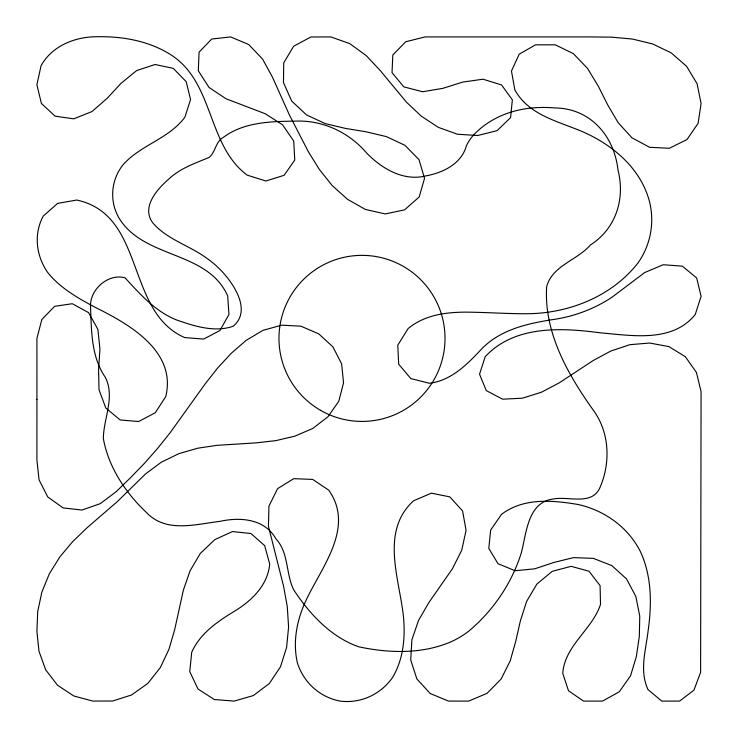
<?xml version="1.0" encoding="UTF-8"?>
<svg xmlns="http://www.w3.org/2000/svg" width="738" height="738" viewBox="0 0 738 738"><rect width="100%" height="100%" fill="white"/><g stroke="black" fill="none" stroke-linecap="round" stroke-linejoin="round"><path stroke-width="1.11" d="M36.928 399.221L36.909 459.959L39.049 479.82L47.767 496.951L63.117 507.928L81.964 510.041L100.313 503.639L116.217 491.656L130.608 477.597L144.593 463.196L157.812 448.132L170.312 432.496L205.256 383.742L217.599 368.068L231.077 353.447L246.031 340.458L262.903 330.384L281.639 325.154L300.938 326.196L318.687 333.825L332.893 346.832L341.629 363.843L343.539 382.819L338.807 401.177L327.921 416.804L312.663 428.52L294.813 436.167L275.772 440.641L256.28 442.855L217.046 445.328L197.655 448.215L178.873 453.658L161.336 462.191L145.635 473.861L117.379 501.545L87.149 527.679L72.758 541.544L59.907 556.803L49.381 573.721L41.854 592.153L37.703 611.627L36.909 631.534L38.985 651.285L45.664 669.79L57.555 685.288L73.883 696.008L92.859 701.091L112.711 700.999L131.595 694.965L147.831 683.388L160.284 667.641L168.928 649.366L174.638 629.837L183.402 590.013L190.053 570.843L200.293 553.435L214.804 539.626L232.452 531.572L250.92 533.509L264.693 545.677L269.711 564.1C267.746 585.022 252.221 600.215 235.237 610.769C217.913 621.267 200.256 633.112 191.714 652.254L189.767 671.663L198.024 689.043L214.352 699.532L234.186 701.091L253.365 695.556L269.342 683.508L280.514 666.737L286.621 647.346L288.586 626.959L287.266 606.452L283.567 586.184L268.438 526.249L268.946 506.13L277.562 488.667L293.706 478.676L312.681 479.405L328.742 490.17C355.596 528.14 320.237 568.509 304.794 603.038C296.528 621.848 292.746 642.706 297.414 662.964C303.669 682.539 319.868 697.309 340.153 701.091C360.744 703.748 380.716 694.375 392.57 677.475C403.28 659.486 405.319 638.305 403.575 617.817C399.802 579.376 379.756 531.637 413.548 500.798L431.352 493.168L449.802 496.868L462.578 510.927L466.075 530.345L461.739 550.207L452.495 568.62L428.843 602.623L418.511 620.464L411.896 639.8L410.725 659.984L416.859 678.932L430.199 693.517L448.538 701.091L468.713 701.082L487.062 693.333L501.102 679.052L510.207 660.87L515.797 641.091L520.345 620.981L526.6 601.442L536.913 584.016L552.236 571.332L571.166 566.323L589.053 571.258L600.086 585.649L600.511 604.422C592.097 629.948 564.782 645.252 562.762 673.379L568.518 690.796L583.546 701.091L602.586 701.091L619.32 691.746L630.584 675.694L636.368 656.46L639.329 636.331L639.754 616.101L635.842 596.424L626.47 578.878L611.802 565.612L593.389 558.371L573.491 557.624L553.97 562.439L534.709 568.813L515.142 570.751L498.002 563.703L488.787 548.38L490.669 530.078L501.443 514.414C523.371 497.606 552.541 500.133 578.195 504.524C604.496 510.392 628.056 527.172 640.307 551.434C651.912 576.212 651.857 604.256 648.121 630.833C645.805 650.39 639.274 670.611 647.964 689.532L661.718 701.082L679.587 701.091L693.923 690.187L700.611 672.336L701.072 391.638L696.451 372.478L685.344 356.712L668.886 346.602L649.652 343.032L629.828 344.692L610.833 351.039L593.103 360.587L559.321 382.791L541.517 392.201L522.421 398.188L502.633 399.193L486.268 390.596L479.543 374.203L485.207 356.685C514.46 325.227 561.148 327.617 600.215 332.82C632.097 335.532 672.281 342.93 695.242 314.545L701.091 296.289L696.672 277.977L682.327 266.141L663.185 264.73L644.68 272.553L611.756 297.414A144.048 144.048 0 0 1 554.413 319.342C527.55 323.41 499.017 329.646 480.014 350.707C466.084 365.485 450.577 380.605 429.488 383.29L410.845 378.585L398.677 364.157L397.773 345.19L408.151 328.539C424.387 315.034 445.697 312.165 466.13 312.137C486.997 312.294 507.818 313.908 528.694 313.724C570.004 313.023 612.162 296.012 637.992 262.949A74.999 74.999 0 0 0 650.15 204.38C642.503 169.98 613.785 145.285 582.623 131.724C558.196 121.281 528.565 115.082 514.829 89.796L511.462 71.042L519.183 54.178L535.576 44.815L555.299 44.824L573.343 53.634L587.513 68.385L598.26 86.115L607.614 104.713L618.112 122.6L631.894 137.766L649.615 147.305L669.348 148.264L686.921 139.602L698.102 123.347L701.082 103.495L697.059 83.662L686.58 66.272L671.193 52.878L652.696 43.966L632.65 39.086L612.023 37.177L591.267 36.918L425.162 36.918L405.752 41.725L392.828 54.981L392.035 72.619L403.751 86.844L422.625 91.743L442.855 88.348L462.754 82.084L483.003 79.197L501.536 84.944L512.356 99.833L510.585 117.628L497.061 130.672L477.624 135.515L457.477 134.233L438.39 127.379L421.343 116.198L406.435 102.148L380.19 70.497L366.168 55.562L349.738 43.616L330.818 36.909L310.873 36.992L293.669 46.208L283.724 62.887L283.457 82.601L291.713 101.069L306.528 114.934L325.218 123.597L345.467 128.403L366.085 131.798L386.343 136.595L404.95 145.321L419.018 159.648L424.525 178.402L419.184 196.963L404.599 209.869L385.208 213.928L365.421 209.454L347.57 199.343L332.211 185.598L319.333 169.426L308.419 151.825L289.407 114.98L272.47 77.204L262.636 59.169L248.752 44.557L230.662 36.909L211.695 39.04L199.066 52.177L198.301 70.765L209.011 87.444L226.077 98.791L265.117 113.698L282.469 124.713L293.752 141.087L294.748 160.081L284.075 175.312L265.874 181.013L247.082 175.1C206.732 144.768 214.352 82.305 170.644 54.649C147.028 39.76 118.606 35.608 91.134 36.918C71.014 38.496 51.236 47.481 41.079 65.664L36.9 84.778L41.402 103.44L55.092 116.18L73.763 118.836L91.964 111.567L107.195 98.265L121.078 83.283L136.631 70.58L155.017 64.501L173.255 68.357L186.17 81.641L190.552 99.464L184.906 117.157C169.048 138.689 141.023 144.768 123.366 164.408C111.143 179.454 109.196 200.21 118.541 217.221C143.126 259.287 207.203 249.998 227.682 295.892L228.937 314.526L219.933 330.532L203.596 339.083L184.684 337.57C125.294 311.713 145.829 214.74 76.724 200.044L57.675 203.374L43.228 216.096C33.478 234.26 36.144 255.994 47.785 272.608C60.885 288.826 79.261 298.899 97.398 308.456C130.894 325.126 176.613 352.118 165.764 396.546L155.303 412.708L138.652 421.527L120.211 419.968L105.811 408.049L99.012 389.793L98.578 369.618L99.953 349.295L97.896 329.406L88.578 312.626L72.333 303.724L54.649 306.307L41.826 319.517L36.918 338.456L36.928 399.221M90.516 306.353C91.484 330.412 91.051 356.5 105.248 377.201C115.349 396.823 103.588 418.132 103.338 438.455C108.412 467.126 125.728 493.113 146.751 512.79C166.336 533.187 195.579 524.211 219.896 521.369C240.118 516.886 264.527 518.666 275.864 538.722C288.899 552.91 285.689 573.251 293.558 589.57C309.222 613.702 330.965 637.143 358.742 646.802C389.046 653.268 422.081 654.246 451.029 641.802A89.556 89.473 -15.3 0 0 468.482 631.377C492.956 611.018 511.821 583.343 521.286 552.891C526.609 533.094 527.449 502.034 553.721 498.934C569.505 496.037 593.223 506.397 600.621 485.955C610.76 461.453 609.237 431.859 593.251 410.097C567.679 374.231 543.832 332.294 546.646 286.814C552.033 265.689 577.227 260.302 590.446 244.942C615.898 228.706 625.354 198.928 618.001 170.1C614.265 136.013 590.363 108.108 554.496 107.942A124.058 124.058 0 0 0 529.663 108.237C508.759 110.562 488.15 119.436 473.658 134.934A42.905 42.73 -37 0 0 466.407 145.746C461.527 163.725 443.298 172.637 426.287 175.81C403.677 181.631 382.127 168.817 366.795 153.227C348.825 132.093 322.312 119.741 294.407 121.161C270.376 121.401 243.872 122.231 223.752 137.074C215.367 141.419 215.736 152.213 209.002 157.498C194.924 163.31 180.109 168.356 168.79 179.057C156.991 189.279 140.773 207.544 153.08 223.208C166.945 239.14 188.208 245.136 205.09 257.064A99.87 99.87 0 0 1 219.555 268.909C232.765 282.101 252.461 310.172 233.171 326.242C214.712 332.755 194.02 326.085 176.29 319.849C155.174 311.362 140.008 294.056 125.091 277.875C108.541 273.023 89.87 289.296 90.516 306.353M320.403 410.245A83.016 83.016 0 0 0 445.014 338.474A83.016 83.016 0 0 0 320.56 266.446A83.016 83.016 0 0 0 320.403 410.245"/></g></svg>
